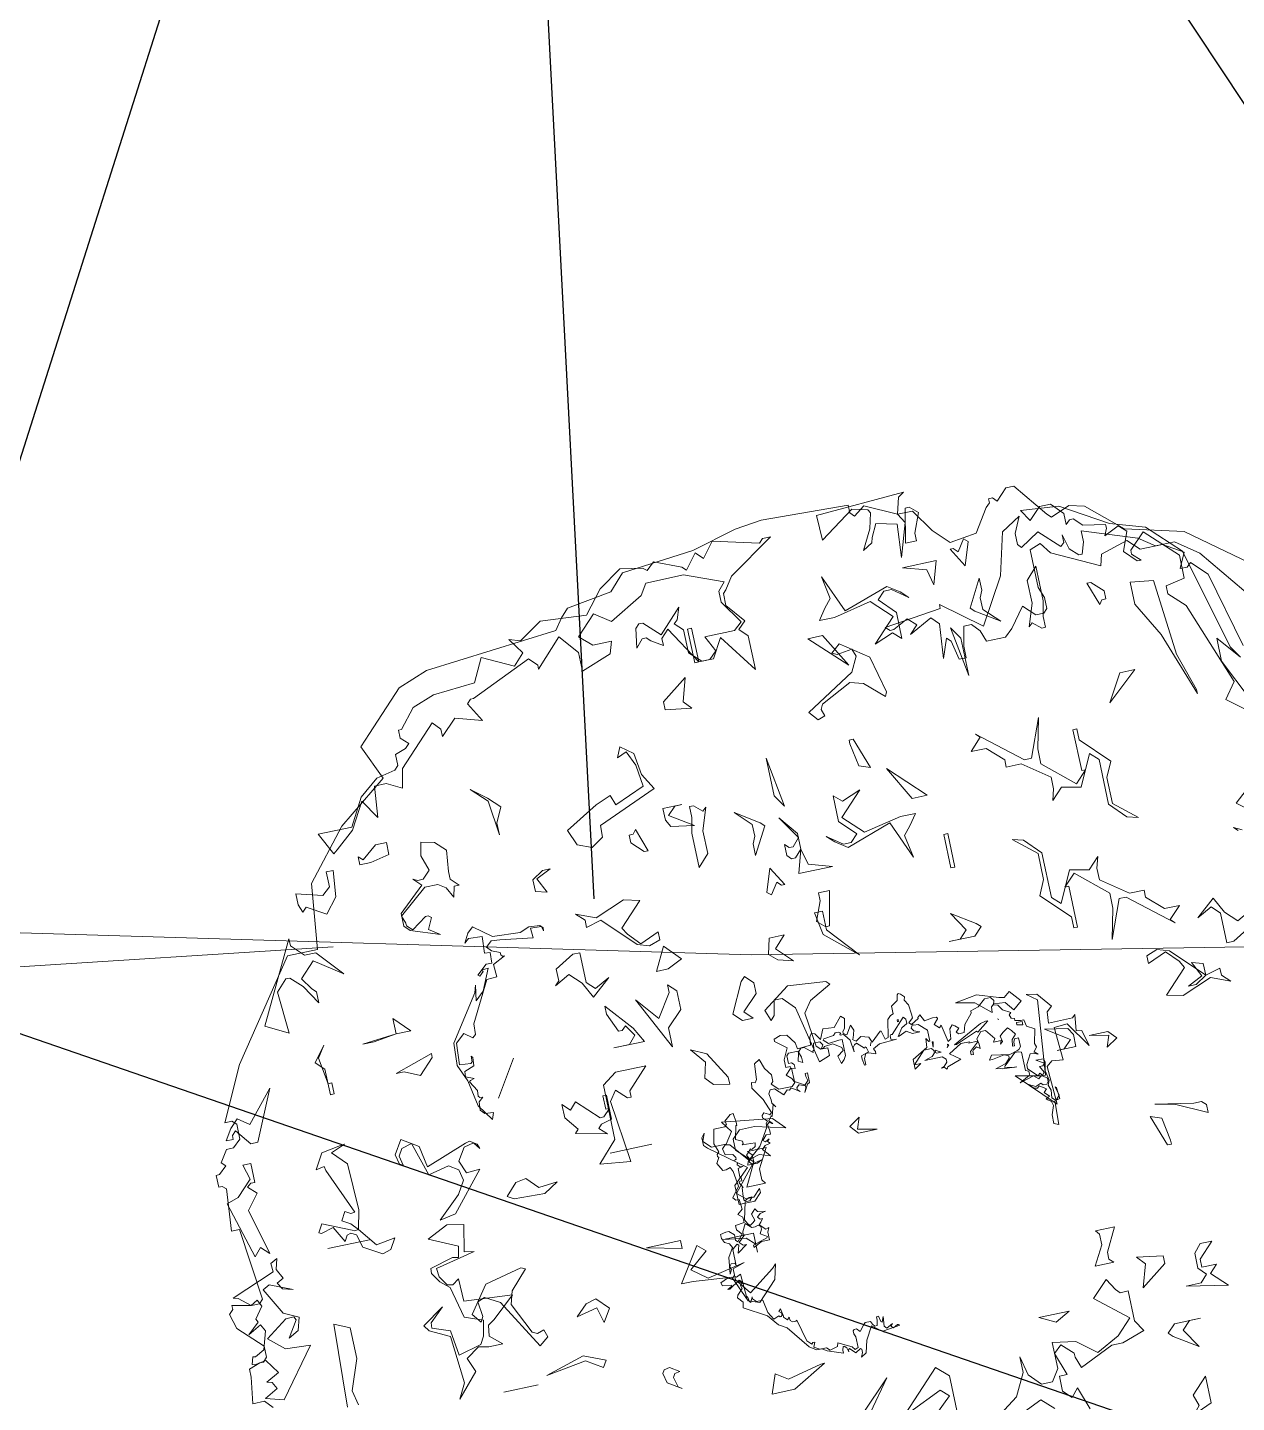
# Model space of a CAD drawing. Header units: millimetres. Extents: x 348 to 2201, y 118 to 1049.
# Drawn here: x 873.866 to 875.64, y 707.058 to 709.076 of the extents above; entities that cross this region are included whole.
import ezdxf

# ---------------------------------------------------------------- set-up
doc = ezdxf.new("R2010")
doc.units = ezdxf.units.MM
for name, color, linetype, lineweight in [('206_MURO_E_MURO_ARRIMO', 7, 'Continuous', 18), ('604_CURVA_INTERM', 7, 'Continuous', 18), ('ARBRE', 251, 'Continuous', 13)]:
    doc.layers.add(name, color=color, linetype=linetype, lineweight=lineweight)

# ---------------------------------------------------------------- blocks, each defined once
blk = doc.blocks.new('WMF26', base_point=(0, 0.001))
at = {"color": 85}
for points in [[(7.323, -0.184), (7.359, -0.221), (7.462, -0.147), (7.745, -0.286), (7.883, -0.286), (8.022, -0.496), (8.159, -0.636), (8.407, -0.605), (8.545, -0.395), (8.581, -0.358), (8.581, -0.322), (8.618, -0.322), (8.654, -0.358), (8.756, -0.257), (8.829, -0.257), (9.069, -0.569), (9.105, -0.605), (9.28, -0.533), (9.419, -0.569), (9.732, -0.846), (10.255, -0.984), (11.302, -1.792)], [(0.512, -7.032), (0.446, -6.959), (0.338, -6.959), (0.374, -6.719), (0.374, -6.646), (0.476, -6.61), (0.512, -6.61), (0.548, -6.573), (0.548, -6.471), (0.338, -6.26), (0.301, -6.122), (0.338, -6.085), (0.338, -6.049), (0.512, -6.085), (0.585, -6.085), (0.621, -6.049), (0.548, -5.387), (0.476, -5.387), (0.512, -5.002), (0.476, -4.972), (0.446, -4.972), (0.446, -4.863), (0.476, -4.863), (0.548, -4.797), (0.512, -4.761), (0.585, -4.652), (0.65, -4.652), (0.724, -4.587), (0.724, -4.448), (0.687, -4.412), (0.621, -4.412), (0.861, -3.924), (1.494, -3.051), (1.771, -3.051), (1.843, -2.454), (2.222, -2.003), (2.681, -1.654), (2.542, -1.334), (2.644, -1.232), (2.994, -0.883), (3.269, -0.781), (4.492, -0.672), (4.565, -0.569), (4.638, -0.496), (5.053, -0.431), (5.191, -0.286), (5.86, -0.221), (6.275, -0.111), (6.522, -0.082), (7.323, -0.111), (7.323, -0.184), (7.323, -0.184)]]:
    blk.add_lwpolyline(points, dxfattribs=at)
at = {"color": 63}
for points in [[(7.745, -0.286), (7.796, -0.374), (7.696, -0.678), (7.721, -0.375), (7.533, -0.326), (7.475, -0.444), (7.462, -0.493), (7.374, -0.544), (7.47, -0.362), (7.506, -0.223), (7.488, -0.192), (7.348, -0.155), (7.03, -0.375), (7.022, -0.143), (7.84, -0.103), (7.784, -0.136), (7.745, -0.286), (7.745, -0.286)], [(6.5, -0.246), (6.573, -0.246), (6.152, -0.522), (6.078, -0.631), (6.049, -0.661), (6.049, -0.77), (6.188, -0.944), (6.116, -1.009), (6.188, -1.083), (6.188, -1.396), (5.94, -1.046), (5.838, -1.221), (5.701, -1.221), (5.489, -0.871), (5.417, -0.944), (5.417, -1.009), (5.315, -0.944), (5.278, -0.908), (5.242, -0.908), (5.176, -0.981), (5.206, -0.806), (5.242, -0.77), (5.278, -0.77), (5.417, -0.908), (5.627, -0.697), (5.59, -0.806), (5.554, -0.835), (5.627, -0.908), (5.627, -1.119), (5.729, -1.221), (5.802, -1.221), (5.874, -1.155), (5.802, -1.009), (6.078, -1.009), (6.152, -0.944), (6.013, -0.734), (6.013, -0.631), (6.078, -0.558), (5.729, -0.42), (5.38, -0.42), (5.315, -0.522), (5.002, -0.697), (4.856, -0.594), (4.681, -0.77), (4.791, -0.871), (4.965, -0.871), (4.929, -0.981), (4.652, -1.083), (4.652, -0.908), (4.507, -0.734), (4.266, -0.981), (4.266, -0.944), (4.194, -0.871), (3.633, -1.119), (3.604, -1.119), (3.568, -1.155), (3.67, -1.33), (3.43, -1.257), (3.284, -1.396), (3.284, -1.33), (3.219, -1.257), (2.869, -1.606), (2.833, -1.781), (2.695, -1.708), (2.586, -1.708), (2.557, -1.992), (2.447, -1.817), (2.309, -2.057), (2.135, -2.203), (2.099, -2.232), (1.996, -2.029), (2.309, -2.029), (2.447, -1.781), (2.622, -1.643), (2.797, -1.606), (2.833, -1.57), (2.833, -1.469), (2.934, -1.432), (2.972, -1.396), (2.905, -1.33), (2.905, -1.257), (2.934, -1.257), (3.081, -1.083), (3.284, -1.009), (3.67, -0.981), (3.779, -0.77), (4.056, -0.908), (4.158, -0.806), (4.056, -0.661), (4.158, -0.697), (4.369, -0.558), (4.791, -0.594), (4.965, -0.384), (5.176, -0.246), (5.38, -0.282), (5.417, -0.311), (5.489, -0.246), (5.729, -0.347), (5.766, -0.384), (5.874, -0.246), (5.94, -0.311), (6.049, -0.173), (6.464, -0.282), (6.5, -0.246), (6.5, -0.246)], [(8.752, -0.781), (8.782, -0.817), (8.956, -0.708), (9.131, -0.883), (9.167, -0.853), (9.167, -0.781), (9.203, -0.919), (9.277, -0.991), (9.306, -0.991), (9.342, -0.883), (9.342, -0.781), (9.83, -0.955), (9.974, -1.057), (10.15, -1.057), (10.353, -1.203), (10.913, -1.931)], [(10.564, -2.105), (10.389, -1.406), (10.252, -1.268), (10.216, -1.304), (10.15, -1.304), (10.216, -1.167), (10.04, -1.057), (9.83, -1.057), (9.728, -0.955), (9.48, -1.027), (9.451, -1.13), (9.029, -0.919), (8.956, -0.817), (8.855, -0.853), (8.855, -1.203), (8.891, -1.304), (8.891, -1.406), (8.855, -1.442), (8.782, -1.442), (8.679, -1.34), (8.542, -1.516), (8.469, -1.582), (8.294, -1.582), (8.258, -1.479), (8.192, -1.406), (8.12, -1.406), (8.083, -1.582), (8.083, -1.69), (8.017, -1.69), (7.981, -1.516), (7.945, -1.479), (7.879, -1.654), (7.909, -1.34), (7.843, -1.268), (7.632, -1.377), (7.705, -1.304), (7.632, -1.232), (7.494, -1.304), (7.458, -1.304), (7.421, -1.268), (7.945, -1.203), (7.945, -1.167), (8.294, -1.442), (8.542, -1.027), (8.643, -0.643), (8.819, -0.533), (8.752, -0.679), (8.752, -0.781), (8.752, -0.781)], [(5.311, -1.508), (5.551, -1.334), (5.485, -1.545), (5.551, -1.618), (5.311, -1.581), (5.311, -1.508), (5.311, -1.508)], [(7.293, -1.88), (7.122, -1.724), (7.002, -1.689), (6.719, -1.829), (6.697, -1.875), (6.718, -1.937), (6.65, -1.961), (6.582, -1.877), (7.039, -1.6), (7.108, -1.467), (7.084, -1.398), (6.943, -1.417), (6.897, -1.395), (6.98, -1.326), (7.228, -1.502), (7.31, -1.843), (7.293, -1.88), (7.293, -1.88)], [(4.217, -2.468), (4.52, -2.296), (4.662, -2.238), (4.695, -2.332), (4.971, -2.219), (4.946, -2.019), (4.885, -1.882), (4.799, -1.918), (4.839, -1.823), (4.952, -1.911), (4.978, -2.111), (5.065, -2.258), (4.518, -2.486), (4.513, -2.593), (4.403, -2.665), (4.275, -2.612), (4.217, -2.468), (4.217, -2.468)], [(3.67, -2.131), (3.604, -2.268), (3.604, -2.379), (3.568, -2.057), (3.43, -1.92), (3.568, -2.029), (3.67, -2.131), (3.67, -2.131)], [(9.555, -2.114), (9.272, -2.362), (9.417, -2.114), (9.555, -2.114), (9.555, -2.114)], [(2.586, -2.342), (2.411, -2.379), (2.309, -2.379), (2.309, -2.305), (2.346, -2.342), (2.484, -2.232), (2.586, -2.232), (2.586, -2.342), (2.586, -2.342)], [(6.116, -2.203), (6.188, -2.662), (6.116, -2.552), (6.116, -2.203), (6.116, -2.203)], [(6.887, -2.235), (6.887, -2.199), (6.923, -2.199), (7.026, -2.483), (6.923, -2.447), (6.887, -2.235), (6.887, -2.235)], [(3.106, -2.415), (3.082, -2.607), (3.082, -2.677), (3.151, -2.747), (3.106, -2.747), (3.082, -2.845), (3.032, -2.747), (2.963, -2.701), (2.844, -2.701), (2.582, -2.914), (2.607, -2.983), (2.607, -3.008), (2.656, -3.057), (2.794, -2.963), (2.819, -2.963), (2.844, -2.983), (2.794, -3.082), (2.893, -3.152), (2.631, -3.057), (2.582, -3.008), (2.582, -2.889), (2.819, -2.677), (2.75, -2.607), (2.794, -2.627), (2.844, -2.627), (2.913, -2.558), (2.868, -2.415), (2.893, -2.295), (3.013, -2.321), (3.106, -2.415), (3.106, -2.415)], [(9.068, -3.26), (9.068, -2.845), (8.995, -2.772), (8.857, -3.055), (8.682, -3.019), (8.581, -3.121), (8.609, -3.019), (8.609, -2.91), (8.37, -2.736), (8.231, -2.736), (8.231, -2.67), (8.086, -2.532), (7.947, -2.532), (8.056, -2.423), (8.02, -2.387), (8.406, -2.706), (8.471, -2.706), (8.609, -2.357), (8.544, -2.634), (8.544, -2.772), (8.821, -3.019), (8.93, -2.91), (8.893, -2.91), (8.893, -2.532), (8.93, -2.532), (8.93, -2.634), (9.169, -2.882), (9.104, -3.019), (9.104, -3.26), (9.308, -3.434), (9.205, -3.405), (9.068, -3.26), (9.068, -3.26)], [(2.033, -2.618), (1.923, -2.756), (1.75, -2.654), (1.712, -2.691), (1.684, -2.618), (1.684, -2.516), (1.923, -2.582), (1.996, -2.516), (1.996, -2.379), (2.062, -2.379), (2.033, -2.618), (2.033, -2.618)], [(5.343, -2.589), (5.343, -2.487), (5.38, -2.487), (5.453, -2.552), (5.489, -2.523), (5.417, -2.728), (5.417, -2.938), (5.315, -3.047), (5.315, -2.728), (5.343, -2.589), (5.343, -2.589)], [(4.755, -2.698), (4.755, -2.625), (4.791, -2.625), (4.82, -2.589), (4.893, -2.8), (4.856, -2.8), (4.755, -2.698), (4.755, -2.698)], [(7.163, -2.523), (7.476, -2.836), (7.337, -2.836), (7.163, -2.523), (7.163, -2.523)], [(5.868, -2.873), (5.868, -2.764), (5.729, -2.625), (5.94, -2.764), (5.976, -2.8), (5.838, -3.047), (5.838, -2.938), (5.868, -2.873), (5.868, -2.873)], [(6.675, -3.15), (6.566, -3.076), (6.5, -3.011), (6.639, -3.112), (6.712, -3.112), (6.777, -3.047), (6.639, -2.902), (6.639, -2.662), (6.712, -2.728), (6.886, -2.662), (6.675, -2.873), (6.85, -3.047), (7.199, -2.975), (7.337, -2.975), (7.264, -3.076), (7.199, -3.15), (7.235, -3.36), (7.09, -3.011), (6.675, -3.15), (6.675, -3.15)], [(6.253, -3.076), (6.188, -3.143), (6.152, -3.143), (6.116, -3.106), (6.116, -3.003), (6.152, -3.04), (6.188, -3.04), (6.253, -2.967), (6.116, -2.756), (6.253, -2.931), (6.253, -3.076), (6.253, -3.076)], [(1.647, -3.076), (1.75, -3.076), (1.959, -3.316), (1.712, -3.143), (1.574, -3.28), (1.647, -3.39), (1.684, -3.426), (1.684, -3.527), (1.574, -3.353), (1.472, -3.251), (1.436, -3.251), (1.335, -3.353), (1.363, -3.739), (1.16, -3.63), (1.538, -2.902), (1.538, -2.967), (1.647, -3.076), (1.647, -3.076)], [(6.253, -3.076), (6.289, -3.222), (6.5, -3.288), (6.188, -3.288), (6.253, -3.076), (6.253, -3.076)], [(2.857, -4.5), (2.791, -4.345), (2.805, -4.14), (3.087, -3.732), (3.106, -3.667), (3.082, -3.805), (3.164, -3.735), (3.251, -3.539), (3.188, -3.545), (3.199, -3.56), (3.161, -3.595), (3.148, -3.581), (3.241, -3.499), (3.293, -3.503), (3.3, -3.404), (3.248, -3.399), (3.259, -3.247), (3.133, -3.239), (3.093, -3.273), (3.138, -3.189), (3.192, -3.143), (3.349, -3.267), (3.602, -3.284), (3.691, -3.251), (3.791, -3.258), (3.815, -3.286), (3.814, -3.312), (3.803, -3.272), (3.703, -3.265), (3.707, -3.355), (3.408, -3.311), (3.331, -3.302), (3.278, -3.349), (3.315, -3.391), (3.387, -3.423), (3.388, -3.446), (3.4, -3.46), (3.421, -3.461), (3.306, -3.517), (3.311, -3.632), (3.218, -3.638), (3.018, -4.005), (3.012, -4.104), (2.984, -4.129), (2.91, -4.074), (2.829, -4.145), (2.815, -4.344), (2.917, -4.354), (2.931, -4.341), (2.935, -4.289), (2.947, -4.303), (2.94, -4.378), (2.849, -4.413), (2.846, -4.46), (2.918, -4.491), (2.883, -4.502), (2.869, -4.514), (2.924, -4.605), (2.919, -4.657), (2.932, -4.671), (2.959, -4.673), (2.919, -4.708), (2.911, -4.783), (2.946, -4.823), (3.025, -4.829), (3.004, -4.891), (2.901, -4.743), (2.857, -4.5), (2.857, -4.5)], [(5.94, -3.186), (6.041, -3.36), (6.013, -3.36), (5.976, -3.324), (5.904, -3.426), (5.868, -3.397), (5.94, -3.186), (5.94, -3.186)], [(6.253, -3.746), (6.326, -3.572), (6.326, -3.498), (6.428, -3.498), (6.362, -3.811), (6.326, -3.811), (6.253, -3.746), (6.253, -3.746)], [(4.848, -3.677), (4.986, -3.823), (4.848, -3.888), (4.739, -3.888), (4.848, -3.677), (4.848, -3.677)], [(6.326, -3.841), (6.573, -4.125), (6.289, -3.877), (6.253, -3.666), (6.326, -3.666), (6.326, -3.841), (6.326, -3.841)], [(2.309, -3.949), (2.099, -3.978), (1.996, -3.978), (2.309, -3.949), (2.309, -3.805), (2.447, -3.949), (2.309, -3.949), (2.309, -3.949)], [(5.838, -3.913), (5.976, -4.052), (5.838, -4.015), (5.766, -3.949), (5.802, -3.805), (5.94, -3.805), (5.838, -3.913), (5.838, -3.913)], [(1.171, -7.17), (1.207, -6.405), (1.345, -6.471), (1.345, -6.755), (1.243, -7.032), (1.273, -7.17)], [(1.611, -4.262), (1.647, -4.262), (1.647, -4.364), (1.611, -4.364), (1.611, -4.125), (1.538, -4.052), (1.647, -3.913), (1.574, -4.015), (1.611, -4.262), (1.611, -4.262)], [(7.494, -4.177), (7.566, -4.104), (7.458, -3.929), (7.668, -4.068), (7.705, -4.104), (7.632, -4.177), (7.392, -4.177), (7.494, -4.177), (7.494, -4.177)], [(4.36, -4.485), (4.425, -4.412), (4.36, -4.31), (4.324, -4.346), (4.288, -4.346), (4.215, -4.172), (4.215, -4.099), (4.425, -4.346), (4.499, -4.485), (4.215, -4.485), (4.36, -4.485), (4.36, -4.485)], [(4.672, -4.31), (4.811, -4.099), (4.811, -4.027), (4.884, -4.099), (4.884, -4.273), (4.739, -4.412), (4.739, -4.587), (4.499, -4.099), (4.672, -4.31), (4.672, -4.31)], [(5.335, -4.412), (5.473, -4.136), (5.51, -4.099), (5.582, -4.172), (5.582, -4.273), (5.437, -4.412), (5.51, -4.485), (5.408, -4.485), (5.335, -4.412), (5.335, -4.412)], [(0.811, -4.648), (0.701, -4.503), (0.664, -4.54), (0.664, -4.576), (0.599, -4.576), (0.664, -4.474), (0.738, -4.401), (0.84, -4.474), (1.087, -4.19), (0.876, -4.648), (0.811, -4.648), (0.811, -4.648)], [(3.304, -4.387), (3.097, -4.713), (3.304, -4.387), (3.304, -4.387)], [(4.889, -6.482), (4.871, -6.442), (4.83, -6.422), (4.81, -6.382), (4.81, -6.342), (4.86, -6.332), (4.889, -6.332), (4.931, -6.372), (4.931, -6.422), (4.95, -6.442), (5, -6.382), (4.96, -6.332), (4.96, -6.292), (5.04, -6.282), (5.04, -6.232), (5, -6.2), (5.05, -6.16), (5.04, -6.069), (5.011, -6.069), (4.989, -6.04), (5.061, -5.948), (5.04, -5.808), (5.021, -5.768), (4.981, -5.779), (4.95, -5.779), (4.91, -5.707), (4.939, -5.656), (4.931, -5.646), (4.931, -5.627), (4.95, -5.606), (4.921, -5.527), (4.95, -5.395), (5.05, -5.395), (5.071, -5.376), (5.061, -5.345), (5.121, -5.295), (5.151, -5.295), (5.161, -5.376), (5.161, -5.406), (5.151, -5.406), (5.121, -5.527), (5.182, -5.556), (5.182, -5.577), (5.171, -5.588), (5.291, -5.596), (5.283, -5.627), (5.252, -5.646), (5.241, -5.646), (5.233, -5.638), (5.212, -5.667), (5.191, -5.689), (5.212, -5.729), (5.323, -5.638), (5.423, -5.477), (5.423, -5.445), (5.442, -5.426), (5.403, -5.387), (5.403, -5.366), (5.423, -5.345), (5.464, -5.366), (5.473, -5.376), (5.492, -5.356), (5.442, -5.225), (5.363, -5.104), (5.373, -5.054), (5.403, -5.063), (5.423, -5.035), (5.434, -4.892), (5.484, -4.863), (5.514, -4.953), (5.564, -5.024), (5.564, -5.085), (5.543, -5.104), (5.603, -5.164), (5.725, -5.164), (5.755, -5.135), (5.736, -5.093), (5.694, -5.054), (5.744, -5.003), (5.744, -4.984), (5.705, -4.984), (5.705, -4.913), (5.755, -4.812), (5.655, -4.732), (5.655, -4.712), (5.715, -4.69), (5.776, -4.701), (5.836, -4.783), (5.845, -4.842), (5.966, -4.834), (5.976, -4.762), (5.995, -4.732), (6.027, -4.741), (6.066, -4.802), (6.107, -4.712), (6.208, -4.722), (6.289, -4.632), (6.318, -4.662), (6.298, -4.751), (6.279, -4.772), (6.279, -4.791), (6.308, -4.812), (6.358, -4.732), (6.379, -4.783), (6.358, -4.853), (6.348, -4.863), (6.379, -4.884), (6.429, -4.853), (6.498, -4.873), (6.519, -4.923), (6.61, -4.842), (6.62, -4.842), (6.641, -4.923), (6.671, -4.913), (6.7, -4.751), (6.731, -4.722), (6.76, -4.712), (6.76, -4.64), (6.821, -4.601), (6.832, -4.55), (6.842, -4.54), (6.861, -4.55), (6.892, -4.582), (6.882, -4.611), (6.911, -4.662), (6.922, -4.751), (6.922, -4.783), (6.882, -4.822), (6.901, -4.842), (6.972, -4.802), (6.972, -4.791), (6.993, -4.772), (7.023, -4.834), (7.102, -4.822), (7.134, -4.822), (7.144, -4.834), (7.144, -4.842), (7.102, -4.884), (7.144, -4.923), (7.163, -4.903), (7.194, -5.063), (7.224, -5.043), (7.234, -4.953), (7.263, -4.923), (7.284, -4.934), (7.314, -4.963), (7.284, -4.993), (7.303, -5.013), (7.353, -5.013), (7.374, -4.942), (7.454, -4.853), (7.454, -4.834), (7.526, -4.812), (7.597, -4.751), (7.655, -4.751), (7.677, -4.783), (7.666, -4.822), (7.705, -4.834), (7.737, -4.884), (7.806, -4.923), (7.787, -4.942), (7.798, -4.974), (7.827, -4.984), (7.827, -5.003), (7.877, -5.013), (7.907, -5.013), (7.918, -5.074), (7.989, -5.114), (7.957, -5.244), (7.968, -5.276), (7.938, -5.315), (7.968, -5.345), (7.928, -5.326), (7.899, -5.326), (7.848, -5.416), (7.848, -5.456), (7.928, -5.538), (7.949, -5.516), (7.968, -5.538), (7.989, -5.516), (7.957, -5.456), (7.989, -5.456), (8.008, -5.437), (7.938, -5.395), (8.008, -5.395), (8.018, -5.426), (7.999, -5.506), (8.018, -5.596), (7.999, -5.638), (8.018, -5.689), (8.008, -5.757), (8.028, -5.779), (8.05, -5.779), (8.078, -5.748), (8.058, -5.667), (8.068, -5.678), (8.078, -5.779), (8.028, -5.79), (8.018, -6.009), (7.978, -5.99), (7.978, -5.908), (8.008, -5.829), (7.999, -5.79), (7.968, -5.768), (7.957, -5.757), (7.989, -5.739), (7.949, -5.697), (7.978, -5.667), (7.918, -5.627), (7.899, -5.646), (7.867, -5.638), (7.827, -5.596), (7.888, -5.627), (7.938, -5.606), (7.957, -5.627), (7.989, -5.627), (8.008, -5.606), (8.008, -5.577), (7.968, -5.546), (7.949, -5.546), (7.928, -5.566), (7.888, -5.527), (7.756, -5.566), (7.848, -5.516), (7.856, -5.506), (7.856, -5.477), (7.827, -5.466), (7.827, -5.295), (7.798, -5.287), (7.766, -5.287), (7.655, -5.387), (7.647, -5.395), (7.727, -5.416), (7.756, -5.416), (7.626, -5.406), (7.597, -5.395), (7.565, -5.395), (7.666, -5.366), (7.705, -5.326), (7.705, -5.305), (7.666, -5.287), (7.555, -5.305), (7.526, -5.305), (7.555, -5.265), (7.716, -5.295), (7.787, -5.276), (7.806, -5.265), (7.827, -5.244), (7.827, -5.164), (7.787, -5.164), (7.777, -5.193), (7.777, -5.225), (7.756, -5.225), (7.766, -5.164), (7.806, -5.124), (7.777, -5.085), (7.747, -5.054), (7.697, -5.085), (7.666, -5.114), (7.677, -5.164), (7.655, -5.185), (7.666, -5.154), (7.597, -5.154), (7.616, -5.124), (7.547, -5.035), (7.505, -5.035), (7.454, -5.093), (7.465, -5.143), (7.465, -5.185), (7.435, -5.164), (7.403, -5.185), (7.395, -5.193), (7.395, -5.225), (7.374, -5.225), (7.374, -5.193), (7.454, -5.124), (7.454, -5.114), (7.374, -5.114), (7.384, -5.104), (7.303, -5.104), (7.184, -5.175), (7.274, -5.244), (7.144, -5.287), (7.134, -5.305), (7.113, -5.287), (7.084, -5.287), (7.113, -5.276), (7.144, -5.244), (7.144, -5.214), (7.113, -5.185), (6.951, -5.185), (7.023, -5.164), (7.052, -5.135), (7.052, -5.114), (7.034, -5.093), (6.961, -5.093), (6.851, -5.204), (6.911, -5.204), (6.851, -5.244), (6.851, -5.154), (6.993, -5.074), (7.001, -4.993), (7.023, -5.024), (7.034, -5.024), (7.034, -4.923), (6.961, -4.853), (6.922, -4.853), (6.911, -4.842), (6.892, -4.873), (6.911, -4.903), (6.961, -4.923), (6.892, -4.923), (6.842, -4.892), (6.771, -4.923), (6.76, -4.923), (6.81, -4.853), (6.861, -4.822), (6.861, -4.783), (6.842, -4.762), (6.71, -4.892), (6.7, -4.892), (6.691, -4.903), (6.691, -4.934), (6.71, -4.942), (6.741, -4.942), (6.581, -4.953), (6.519, -4.984), (6.53, -5.013), (6.53, -5.035), (6.469, -5.013), (6.44, -5.013), (6.419, -5.054), (6.419, -5.114), (6.408, -5.114), (6.398, -5.054), (6.398, -5.024), (6.469, -5.003), (6.458, -4.963), (6.448, -4.953), (6.44, -4.963), (6.379, -4.903), (6.358, -4.913), (6.34, -4.934), (6.34, -4.974), (6.329, -4.863), (6.289, -4.812), (6.279, -4.802), (6.247, -4.802), (6.247, -4.791), (6.258, -4.783), (6.239, -4.772), (6.208, -4.772), (6.189, -4.791), (6.097, -4.802), (6.088, -4.812), (6.128, -4.853), (6.228, -4.842), (6.258, -4.842), (6.258, -4.993), (6.239, -5.024), (6.208, -5.054), (6.189, -4.984), (6.247, -4.942), (6.239, -4.913), (6.167, -4.863), (6.088, -4.873), (6.077, -4.884), (6.056, -4.884), (6.077, -4.853), (6.056, -4.822), (5.995, -4.822), (5.987, -4.884), (5.976, -4.892), (5.976, -4.903), (5.906, -4.842), (5.876, -4.842), (5.845, -4.873), (5.865, -4.923), (5.865, -4.974), (5.826, -4.953), (5.845, -4.884), (5.845, -4.863), (5.755, -4.863), (5.736, -4.884), (5.736, -4.953), (5.765, -4.953), (5.786, -4.974), (5.786, -5.013), (5.755, -5.003), (5.755, -5.124), (5.836, -5.175), (5.845, -5.175), (5.876, -5.143), (5.865, -5.104), (5.865, -5.074), (5.887, -5.074), (5.887, -5.164), (5.865, -5.175), (5.826, -5.244), (5.845, -5.204), (5.845, -5.185), (5.794, -5.164), (5.786, -5.164), (5.765, -5.185), (5.765, -5.204), (5.786, -5.225), (5.715, -5.175), (5.694, -5.193), (5.675, -5.185), (5.636, -5.225), (5.564, -5.154), (5.524, -5.154), (5.503, -5.185), (5.514, -5.244), (5.514, -5.276), (5.543, -5.315), (5.524, -5.287), (5.492, -5.395), (5.484, -5.387), (5.453, -5.426), (5.484, -5.456), (5.473, -5.456), (5.453, -5.437), (5.434, -5.456), (5.442, -5.516), (5.442, -5.546), (5.403, -5.546), (5.363, -5.588), (5.384, -5.606), (5.423, -5.588), (5.403, -5.606), (5.423, -5.627), (5.373, -5.638), (5.342, -5.667), (5.384, -5.718), (5.403, -5.739), (5.302, -5.707), (5.222, -5.729), (5.202, -5.748), (5.202, -5.757), (5.222, -5.779), (5.313, -5.757), (5.273, -5.779), (5.182, -5.779), (5.191, -5.748), (5.202, -5.739), (5.061, -5.566), (5.021, -5.556), (4.989, -5.588), (5, -5.646), (5.071, -5.656), (5.09, -5.689), (5.09, -5.707), (5.082, -5.707), (5.071, -5.718), (5.1, -5.739), (5.09, -5.748), (5.09, -5.757), (5.111, -5.779), (5.14, -5.779), (5.09, -5.79), (5.09, -5.869), (5.1, -5.879), (5.1, -5.908), (5.082, -5.908), (5.071, -5.919), (5.1, -5.969), (5.09, -5.969), (5.082, -6.049), (5.082, -6.08), (5.09, -6.09), (5.132, -6.069), (5.161, -6.069), (5.132, -6.1), (5.09, -6.1), (5.05, -6.26), (5.071, -6.3), (5.09, -6.321), (5.121, -6.3), (5.14, -6.282), (5.121, -6.221), (5.161, -6.181), (5.182, -6.21), (5.222, -6.221), (5.252, -6.221), (5.202, -6.232), (5.171, -6.26), (5.191, -6.282), (5.212, -6.282), (5.191, -6.311), (5.171, -6.332), (5.222, -6.382), (5.252, -6.372), (5.233, -6.411), (5.233, -6.482), (5.161, -6.482), (5.082, -6.523), (5.082, -6.501), (5.212, -6.461), (5.222, -6.451), (5.161, -6.411), (5.182, -6.372), (5.182, -6.35), (5.161, -6.332), (5.132, -6.342), (5.1, -6.342), (5.05, -6.292), (5.011, -6.361), (5.011, -6.382), (5.021, -6.392), (4.96, -6.451), (4.989, -6.482), (5.021, -6.482), (4.931, -6.544), (4.95, -6.472), (4.939, -6.461), (4.91, -6.482), (4.889, -6.501), (4.889, -6.652), (4.881, -6.624), (4.849, -6.624), (4.83, -6.644), (4.839, -6.674), (4.821, -6.713), (4.839, -6.563), (4.889, -6.482), (4.889, -6.482)], [(4.052, -5.301), (4.052, -4.796), (4.183, -4.704), (4.466, -4.704), (4.275, -4.895), (4.275, -4.954), (4.243, -4.954), (4.15, -4.863), (4.085, -4.954), (4.15, -5.524), (3.87, -5.491), (4.052, -5.301), (4.052, -5.301)], [(0.774, -4.998), (0.738, -4.998), (0.701, -5.027), (0.774, -5.1), (0.664, -5.237), (0.774, -5.659), (0.701, -5.587), (0.636, -5.659), (0.49, -5.136), (0.599, -5.1), (0.738, -4.961), (0.701, -4.823), (0.774, -4.823), (0.774, -4.998), (0.774, -4.998)], [(1.644, -5.44), (1.605, -5.613), (1.735, -5.783), (1.911, -5.757), (1.856, -5.852), (1.776, -5.874), (1.61, -5.777), (1.577, -5.658), (1.532, -5.631), (1.493, -5.642), (1.464, -5.693), (1.386, -5.547), (1.268, -5.579), (1.247, -5.567), (1.291, -5.492), (1.547, -5.606), (1.567, -5.617), (1.605, -5.613), (1.548, -5.547), (1.473, -5.503), (1.517, -5.427), (1.567, -5.456), (1.605, -5.451), (1.427, -5.026), (1.421, -4.988), (1.344, -5.005), (1.426, -4.864), (1.605, -4.833), (1.643, -4.828), (1.511, -4.88), (1.632, -5.009), (1.644, -5.44), (1.644, -5.44)], [(6.792, -4.791), (6.782, -4.791), (6.782, -4.772), (6.792, -4.772), (6.792, -4.791), (6.792, -4.791)], [(2.348, -5.686), (2.558, -5.492), (2.632, -5.375), (2.61, -5.275), (2.524, -5.219), (2.333, -5.262), (2.238, -4.951), (2.144, -4.977), (2.104, -5.039), (2.125, -5.128), (2.094, -5.11), (2.074, -5.019), (2.152, -4.896), (2.3, -4.99), (2.337, -5.187), (2.719, -5.05), (2.758, -5.041), (2.82, -5.08), (2.835, -5.124), (2.789, -5.061), (2.699, -5.081), (2.625, -5.197), (2.672, -5.314), (2.796, -5.307), (2.495, -5.658), (2.348, -5.686), (2.348, -5.686)], [(3.746, -5.138), (3.648, -5.014), (3.648, -4.89), (3.713, -4.956), (3.772, -4.89), (3.963, -5.079), (3.996, -5.079), (4.061, -5.014), (4.028, -5.014), (4.028, -4.89), (4.061, -4.89), (4.061, -5.112), (3.963, -5.138), (3.93, -5.171), (3.996, -5.236), (3.713, -5.171), (3.746, -5.138), (3.746, -5.138)], [(6.498, -4.953), (6.508, -4.923), (6.498, -4.953), (6.498, -4.953)], [(7.515, -4.963), (7.565, -4.953), (7.586, -4.953), (7.476, -5.035), (7.465, -5.024), (7.263, -5.104), (7.244, -5.104), (7.515, -4.963), (7.515, -4.963)], [(7.686, -4.963), (7.677, -4.953), (7.686, -4.963), (7.686, -4.963)], [(7.062, -5.035), (7.052, -5.085), (7.052, -5.035), (7.062, -5.035), (7.062, -5.035)], [(7.062, -5.135), (7.062, -5.114), (7.113, -5.143), (7.073, -5.143), (7.062, -5.135), (7.062, -5.135)], [(7.184, -5.085), (7.194, -5.093), (7.174, -5.114), (7.184, -5.104), (7.184, -5.085), (7.184, -5.085)], [(7.837, -5.024), (7.888, -5.024), (7.888, -5.054), (7.837, -5.043), (7.837, -5.024), (7.837, -5.024)], [(3.044, -5.636), (2.989, -5.601), (3.091, -5.494), (3.187, -5.478), (3.284, -5.583), (3.46, -5.566), (3.329, -5.646), (3.044, -5.636), (3.044, -5.636)], [(6.16, -5.631), (6.261, -5.566), (6.225, -5.668), (6.4, -5.705), (6.225, -5.705), (6.16, -5.631), (6.16, -5.631)], [(0.582, -6.871), (0.548, -6.807), (0.504, -6.794), (0.624, -6.729), (0.535, -6.601), (0.429, -6.618), (0.405, -6.61), (0.426, -6.542), (0.45, -6.549), (0.538, -6.501), (0.588, -6.335), (0.554, -6.272), (0.432, -6.341), (0.54, -6.246), (0.524, -6.215), (0.602, -6.111), (0.573, -6.049), (0.51, -6.083), (0.408, -5.999), (0.364, -5.986), (0.768, -5.826), (0.764, -5.75), (0.827, -5.716), (0.799, -5.813), (0.846, -5.902), (0.783, -5.936), (0.818, -5.995), (0.911, -6.023), (0.709, -5.935), (0.645, -5.969), (0.78, -6.212), (0.914, -6.279), (0.878, -6.396), (0.784, -6.447), (0.882, -6.296), (0.865, -6.264), (0.79, -6.268), (0.592, -6.41), (0.732, -6.533), (0.961, -6.549), (0.622, -6.984), (0.461, -6.936), (0.582, -6.871), (0.582, -6.871)], [(1.298, -5.725), (1.684, -5.725), (1.298, -5.725), (1.298, -5.725)], [(5.242, -5.762), (5.242, -5.697), (5.206, -5.659), (5.38, -5.659), (5.278, -5.835), (5.278, -5.936), (5.307, -5.972), (5.133, -5.972), (5.242, -5.762), (5.242, -5.762)], [(3.012, -6.279), (2.853, -6.447), (2.817, -6.568), (2.951, -6.852), (2.997, -6.876), (3.059, -6.854), (3.082, -6.923), (2.998, -6.991), (2.727, -6.529), (2.596, -6.457), (2.527, -6.48), (2.543, -6.621), (2.52, -6.667), (2.453, -6.582), (2.632, -6.338), (2.975, -6.261), (3.012, -6.279), (3.012, -6.279)], [(3.572, -6.759), (3.38, -6.801), (3.485, -6.703), (3.58, -6.678), (3.683, -6.787), (3.609, -6.903), (3.572, -6.759), (3.572, -6.759)], [(5.845, -7.629), (5.836, -7.619), (5.786, -7.65), (5.736, -7.6), (5.725, -7.608), (5.725, -7.629), (5.715, -7.589), (5.694, -7.569), (5.686, -7.569), (5.675, -7.6), (5.675, -7.629), (5.534, -7.579), (5.492, -7.55), (5.442, -7.55), (5.384, -7.508), (5.222, -7.298), (5.151, -7.256), (5.071, -7.155), (4.871, -7.036), (4.881, -6.986), (4.839, -6.936), (4.849, -6.914), (4.9, -6.864), (4.889, -6.834), (4.91, -6.814), (4.91, -6.803), (4.889, -6.784), (4.789, -6.845), (4.77, -6.845), (4.81, -6.824), (4.81, -6.814), (4.729, -6.803), (4.719, -6.774), (4.789, -6.745), (4.83, -6.764), (4.849, -6.734), (4.871, -6.753), (4.91, -6.734), (4.921, -6.955), (4.931, -6.946), (4.939, -6.997), (4.95, -7.005), (4.971, -6.955), (4.971, -6.976), (5, -7.005), (5.061, -7.005), (5.082, -7.126), (5.121, -7.197), (5.171, -7.176), (5.182, -7.187), (5.191, -7.187), (5.202, -7.176), (5.202, -7.155), (5.182, -7.137), (5.202, -7.116), (5.212, -7.187), (5.212, -7.197), (5.241, -7.226), (5.263, -7.206), (5.263, -7.237), (5.283, -7.256), (5.313, -7.256), (5.323, -7.248), (5.373, -7.449), (5.413, -7.489), (5.423, -7.478), (5.442, -7.478), (5.423, -7.519), (5.473, -7.55), (5.534, -7.55), (5.564, -7.579), (5.636, -7.558), (5.644, -7.528), (5.765, -7.589), (5.786, -7.619), (5.815, -7.608), (5.815, -7.508), (5.805, -7.478), (5.805, -7.449), (5.815, -7.439), (5.836, -7.439), (5.865, -7.468), (5.906, -7.418), (5.926, -7.399), (5.976, -7.399), (5.987, -7.428), (6.006, -7.449), (6.027, -7.449), (6.037, -7.399), (6.037, -7.368), (6.056, -7.368), (6.066, -7.418), (6.077, -7.428), (6.097, -7.378), (6.088, -7.468), (6.107, -7.489), (6.167, -7.458), (6.147, -7.478), (6.167, -7.5), (6.208, -7.478), (6.218, -7.478), (6.228, -7.489), (6.077, -7.508), (6.077, -7.519), (5.976, -7.439), (5.906, -7.558), (5.876, -7.669), (5.826, -7.7), (5.845, -7.658), (5.845, -7.629), (5.845, -7.629)], [(3.37, -7.209), (2.999, -7.265), (3.359, -7.159), (3.557, -7.241), (3.518, -7.302), (3.37, -7.209), (3.37, -7.209)], [(4.177, -7.636), (4.054, -7.558), (4.034, -7.467), (4.053, -7.437), (4.103, -7.426), (4.189, -7.481), (4.139, -7.491), (4.12, -7.523), (4.145, -7.616), (4.177, -7.636), (4.177, -7.636)]]:
    blk.add_lwpolyline(points, dxfattribs=at)
at = {"color": 106}
for points in [[(7.934, -0.311), (7.861, -0.486), (7.861, -0.558), (7.759, -0.558), (7.825, -0.246), (7.861, -0.246), (7.934, -0.311), (7.934, -0.311)], [(9.607, -0.77), (9.92, -0.871), (10.204, -1.155), (10.444, -2.094), (10.517, -2.203), (10.342, -1.992), (10.342, -2.203), (10.517, -2.582)], [(10.168, -3.739), (10.132, -3.702), (10.204, -3.739)], [(10.342, -3.601), (10.204, -3.491), (10.655, -3.106)], [(10.481, -2.691), (10.306, -2.552), (10.415, -2.407), (10.132, -1.643), (9.993, -1.505), (9.993, -1.432), (10.168, -1.396), (10.168, -1.185), (9.891, -0.908), (9.746, -1.046), (9.746, -1.083), (9.819, -1.155), (9.783, -1.155), (9.68, -1.046), (9.746, -0.871), (9.68, -0.806), (9.542, -0.871), (9.571, -0.806), (9.571, -0.77), (9.368, -0.734), (9.295, -0.661), (9.259, -0.661), (9.221, -0.697), (9.221, -0.594), (9.12, -0.486), (9.018, -0.486), (8.909, -0.594), (8.844, -0.486), (9.192, -0.522), (9.607, -0.77), (9.607, -0.77)], [(7.512, -0.908), (7.621, -0.981), (7.686, -1.046), (7.548, -0.944), (7.476, -0.944), (7.41, -1.009), (7.548, -1.155), (7.548, -1.396), (7.476, -1.33), (7.3, -1.396), (7.512, -1.185), (7.337, -1.009), (6.988, -1.083), (6.85, -1.083), (6.922, -0.981), (6.988, -0.908), (6.951, -0.697), (7.097, -1.046), (7.512, -0.908), (7.512, -0.908)], [(8.246, -0.871), (8.145, -0.697), (8.174, -0.697), (8.21, -0.734), (8.283, -0.631), (8.32, -0.661), (8.246, -0.871), (8.246, -0.871)], [(7.934, -0.981), (7.898, -0.835), (7.686, -0.77), (7.999, -0.77), (7.934, -0.981), (7.934, -0.981)], [(5.701, -1.221), (5.664, -1.221), (5.664, -0.908), (5.701, -0.908), (5.701, -1.221), (5.701, -1.221)], [(8.32, -1.185), (8.32, -1.293), (8.458, -1.432), (8.246, -1.293), (8.21, -1.257), (8.349, -1.009), (8.349, -1.119), (8.32, -1.185), (8.32, -1.185)], [(8.844, -1.469), (8.844, -1.57), (8.808, -1.57), (8.734, -1.505), (8.698, -1.534), (8.77, -1.33), (8.77, -1.119), (8.873, -1.009), (8.873, -1.33), (8.844, -1.469), (8.844, -1.469)], [(7.025, -1.534), (6.712, -1.221), (6.85, -1.221), (7.025, -1.534), (7.025, -1.534)], [(9.433, -1.358), (9.433, -1.432), (9.397, -1.432), (9.368, -1.469), (9.295, -1.257), (9.331, -1.257), (9.433, -1.358), (9.433, -1.358)], [(9.956, -2.057), (10.066, -2.407), (10.066, -2.444), (9.855, -1.853), (9.68, -1.534), (9.68, -1.33), (9.891, -1.358), (9.956, -2.057), (9.956, -2.057)], [(8.073, -1.853), (7.999, -1.396), (8.073, -1.505), (8.073, -1.853), (8.073, -1.853)], [(5.105, -2.563), (5.105, -2.454), (5.28, -2.454), (5.214, -2.454), (5.141, -2.527), (5.352, -2.665), (5.141, -2.629), (5.105, -2.563), (5.105, -2.563)], [(3.816, -2.84), (3.919, -2.775), (3.991, -2.775), (3.853, -2.84), (3.919, -2.978), (3.816, -2.949), (3.816, -2.84), (3.816, -2.84)], [(4.341, -3.328), (4.202, -3.364), (4.202, -3.298), (4.13, -3.226), (4.304, -3.298), (4.581, -3.19), (4.726, -3.226), (4.515, -3.437), (4.551, -3.502), (4.653, -3.612), (4.829, -3.538), (4.829, -3.612), (4.726, -3.648), (4.617, -3.612), (4.341, -3.328), (4.341, -3.328)], [(7.548, -3.215), (7.585, -3.215), (7.585, -3.527), (7.548, -3.527), (7.548, -3.215), (7.548, -3.215)], [(8.385, -3.564), (8.385, -3.978), (8.458, -4.052), (8.596, -3.767), (8.77, -3.805), (8.873, -3.702), (8.844, -3.805), (8.844, -3.913), (9.084, -4.089), (9.221, -4.089), (9.221, -4.154), (9.368, -4.292), (9.505, -4.292), (9.397, -4.401), (9.433, -4.438), (9.047, -4.117), (8.982, -4.117), (8.844, -4.466), (8.909, -4.19), (8.909, -4.052), (8.632, -3.805), (8.524, -3.913), (8.56, -3.913), (8.56, -4.292), (8.524, -4.292), (8.524, -4.19), (8.283, -3.942), (8.349, -3.805), (8.349, -3.564), (8.145, -3.39), (8.246, -3.418), (8.385, -3.564), (8.385, -3.564)], [(3.955, -3.749), (3.816, -3.823), (3.853, -3.786), (3.853, -3.677), (4.028, -3.576), (4.094, -3.576), (4.094, -3.851), (4.166, -3.924), (4.304, -3.851), (4.13, -3.997), (4.056, -3.851), (3.955, -3.749), (3.955, -3.749)], [(2.447, -4.364), (2.309, -4.299), (2.237, -4.299), (2.586, -4.19), (2.586, -4.226), (2.447, -4.364), (2.447, -4.364)], [(6.253, -4.328), (6.049, -4.438), (5.976, -4.54), (6.013, -4.853), (6.049, -4.889), (6.116, -4.889), (6.116, -4.961), (6.013, -4.998), (5.904, -4.474), (5.802, -4.364), (5.729, -4.364), (5.701, -4.503), (5.664, -4.54), (5.627, -4.438), (5.874, -4.262), (6.224, -4.299), (6.253, -4.328), (6.253, -4.328)], [(9.993, -4.54), (10.132, -4.466), (10.095, -4.503), (10.095, -4.612), (9.92, -4.713), (9.855, -4.713), (9.855, -4.438), (9.783, -4.364), (9.644, -4.438), (9.819, -4.292), (9.891, -4.438), (9.993, -4.54), (9.993, -4.54)], [(5.176, -4.961), (5.176, -5.027), (5.03, -4.998), (4.965, -4.925), (5.002, -4.786), (4.893, -4.648), (5.03, -4.713), (5.176, -4.961), (5.176, -4.961)], [(7.728, -4.768), (7.774, -4.778), (7.831, -4.732), (7.918, -4.84), (7.838, -4.904), (7.775, -4.824), (7.672, -4.813), (7.644, -4.837), (7.639, -4.888), (7.506, -4.77), (7.334, -4.732), (7.534, -4.701), (7.728, -4.768), (7.728, -4.768)], [(9.607, -4.961), (9.746, -4.925), (9.746, -4.99), (9.819, -5.063), (9.644, -4.99), (9.368, -5.1), (9.221, -5.063), (9.433, -4.853), (9.397, -4.786), (9.295, -4.677), (9.12, -4.75), (9.12, -4.677), (9.221, -4.641), (9.331, -4.677), (9.607, -4.961), (9.607, -4.961)], [(8.18, -4.945), (8.13, -4.986), (8.12, -5.088), (8.343, -5.086), (8.371, -5.063), (8.35, -5.21), (8.401, -5.216), (8.437, -5.365), (8.285, -5.132), (8.161, -5.139), (8.18, -5.441), (8.078, -5.431), (8.027, -5.472), (8.042, -5.825), (7.725, -5.492), (7.943, -5.54), (7.994, -5.546), (8.066, -4.861), (7.975, -4.793), (8.071, -4.809), (8.18, -4.945), (8.18, -4.945)], [(9.607, -4.961), (9.505, -5.027), (9.433, -5.027), (9.571, -4.961), (9.505, -4.823), (9.607, -4.853), (9.607, -4.961), (9.607, -4.961)], [(8.32, -5.237), (8.32, -5.347), (8.145, -5.347), (8.21, -5.347), (8.283, -5.275), (8.073, -5.136), (8.283, -5.172), (8.32, -5.237), (8.32, -5.237)], [(5.59, -5.521), (5.315, -5.449), (5.176, -5.449), (5.103, -5.521), (5.103, -5.623), (5.242, -5.762), (5.03, -6.009), (5.103, -6.074), (5.176, -6.074), (5.242, -6.009), (5.242, -6.046), (5.176, -6.111), (5.03, -6.111), (5.03, -5.936), (5.176, -5.799), (4.856, -5.551), (4.827, -5.521), (4.827, -5.449), (4.856, -5.412), (4.827, -5.485), (4.893, -5.551), (5.03, -5.551), (5.103, -5.449), (5.03, -5.347), (5.489, -5.412), (5.59, -5.521), (5.59, -5.521)], [(8.698, -5.347), (8.596, -5.412), (8.632, -5.311), (8.458, -5.275), (8.632, -5.275), (8.698, -5.347), (8.698, -5.347)], [(3.983, -5.412), (4.369, -5.412), (3.983, -5.412), (3.983, -5.412)], [(2.55, -5.769), (2.5, -6.01), (2.591, -6.029), (2.223, -6.107), (2.233, -6.187), (2.289, -6.272), (2.339, -6.283), (2.4, -6.242), (2.405, -6.448), (2.849, -6.486), (2.639, -6.67), (2.578, -6.709), (2.564, -6.806), (2.67, -6.901), (2.539, -6.901), (2.448, -6.882), (2.326, -6.963), (2.378, -7.095), (2.182, -7.311), (2.257, -7.174), (2.22, -6.736), (2.039, -6.647), (2.003, -6.592), (2.204, -6.459), (2.074, -6.58), (2.07, -6.627), (2.231, -6.686), (2.262, -6.918), (2.472, -6.866), (2.513, -6.796), (2.542, -6.655), (2.376, -6.59), (2.309, -6.302), (2.229, -6.233), (2.169, -6.143), (2.173, -6.097), (2.388, -6.04), (2.439, -6.051), (2.46, -5.95), (2.206, -5.83), (2.398, -5.738), (2.55, -5.769), (2.55, -5.769)], [(8.982, -6.358), (8.982, -6.395), (8.945, -6.395), (8.844, -6.111), (8.945, -6.148), (8.982, -6.358), (8.982, -6.358)], [(9.331, -6.074), (9.368, -6.111), (9.368, -6.184), (9.084, -6.046), (8.909, -6.009), (9.259, -6.074), (9.331, -6.074), (9.331, -6.074)], [(4.442, -6.395), (4.128, -6.322), (4.442, -6.322), (4.442, -6.395), (4.442, -6.395)], [(4.478, -6.599), (4.616, -6.708), (4.965, -6.635), (4.856, -6.671), (4.856, -6.773), (4.965, -6.918), (5.206, -6.744), (5.242, -6.708), (5.206, -6.846), (5.03, -7.021), (4.929, -6.985), (4.827, -6.744), (4.478, -6.708), (4.369, -6.708), (4.579, -6.395), (4.652, -6.46), (4.478, -6.599), (4.478, -6.599)], [(5.103, -6.57), (5.103, -6.497), (5.03, -6.424), (4.827, -6.395), (5.103, -6.395), (5.103, -6.57), (5.103, -6.57)], [(8.21, -7.232), (8.21, -7.297), (8.246, -7.333), (8.073, -7.333), (8.174, -7.159), (8.174, -7.057), (8.145, -7.021), (8.32, -7.021), (8.21, -7.232), (8.21, -7.232)], [(2.586, -7.333), (2.905, -7.333), (2.586, -7.333), (2.586, -7.333)], [(8.698, -7.443), (8.458, -7.617), (8.524, -7.407), (8.458, -7.333), (8.698, -7.37), (8.698, -7.443), (8.698, -7.443)], [(9.018, -7.472), (9.018, -7.545), (9.156, -7.545), (9.084, -7.617), (9.221, -7.756), (8.844, -7.683), (8.982, -7.683), (9.047, -7.617), (8.982, -7.545), (8.982, -7.407), (9.047, -7.333), (9.156, -7.333), (9.018, -7.472), (9.018, -7.472)], [(8.246, -7.617), (8.32, -7.617), (8.32, -7.894), (8.385, -7.996), (8.174, -8.068), (8.073, -8.068), (7.759, -8.208), (7.723, -8.105), (7.723, -8.068), (7.621, -7.967), (7.548, -8.032), (7.621, -8.244), (7.548, -8.244), (7.548, -8.381), (7.621, -8.455), (7.686, -8.381), (7.759, -8.592)], [(7.447, -8.52), (7.337, -8.418), (6.712, -8.695)], [(6.152, -8.556), (6.537, -8.208), (6.464, -8.141), (6.152, -8.28)], [(5.729, -8.208), (6.013, -7.93), (5.802, -8.208)], [(6.013, -8.381), (6.464, -7.93), (6.573, -8.032), (6.573, -8.455)], [(6.777, -8.592), (7.127, -8.345), (7.235, -8.141), (7.235, -7.996), (7.272, -8.171), (7.374, -8.28), (7.476, -8.28), (7.548, -8.171), (7.548, -7.93), (7.759, -7.967), (7.934, -8.105), (8.145, -7.996), (8.283, -7.858), (7.999, -7.617), (8.145, -7.472), (8.21, -7.581), (8.246, -7.617), (8.246, -7.617)], [(5.453, -7.683), (5.489, -7.683), (5.176, -7.858), (4.965, -7.858), (5.03, -7.683), (5.139, -7.756), (5.453, -7.683), (5.453, -7.683)], [(7.621, -7.756), (7.476, -7.683), (7.759, -7.683), (7.621, -7.756), (7.621, -7.756)], [(8.808, -7.996), (8.734, -8.068), (8.844, -8.244), (8.632, -8.105), (8.596, -8.068), (8.669, -7.996), (8.909, -7.996), (8.808, -7.996), (8.808, -7.996)], [(8.669, -8.84), (8.734, -8.767), (8.698, -8.665), (8.844, -8.52), (8.844, -8.767), (8.669, -8.84), (8.669, -8.84)]]:
    blk.add_lwpolyline(points, dxfattribs=at)
blk = doc.blocks.new('T2_02')
at = {"xscale": 0.3499999999999943, "yscale": 0.3499999999999943, "zscale": 0.3499999999999943}
blk.add_blockref('WMF26', (-2.2399, 1.997), dxfattribs=at)

msp = doc.modelspace()

# ---------------------------------------------------------------- linework, layer by layer
for p, q in [((873.6133, 707.6825), (874.5495, 710.6269)), ((874.5495, 710.6269), (876.4627, 707.74, 723)), ((874.5495, 710.6269), (874.697, 707.7974)), ((873.6133, 707.6825), (881.4725, 704.9751))]:
    msp.add_line(p, q)
at = {"layer": '206_MURO_E_MURO_ARRIMO'}
msp.add_line((874.3144, 707.7268), (865.8835, 707.1939), dxfattribs=at)
at = {"layer": '604_CURVA_INTERM', "elevation": 723}
msp.add_lwpolyline([(854.4966, 707.1091), (856.7346, 707.2527), (858.1322, 707.3666), (859.3549, 707.425), (860.4208, 707.4249), (861.4789, 707.4574), (862.7455, 707.5332), (864.0319, 707.5761), (865.0528, 707.6296), (866.2439, 707.7163), (868.3921, 707.76), (869.7237, 707.8174), (871.0246, 707.8321), (874.9282, 707.7152), (878.5943, 707.7744), (879.5938, 707.8347), (880.9319, 707.8454), (883.1245, 707.7725), (884.4819, 707.7773), (885.8444, 707.9113), (889.8338, 708.1271)], dxfattribs=at)

# ---------------------------------------------------------------- block references
at = {"layer": 'ARBRE', "xscale": 0.4621142716754234, "yscale": 0.4621142716754234, "zscale": 0.4621142716754234, "rotation": 12.04946787266494}
msp.add_blockref('T2_02', (875.1131, 707.4594), dxfattribs=at)

doc.saveas('drawing.dxf')
